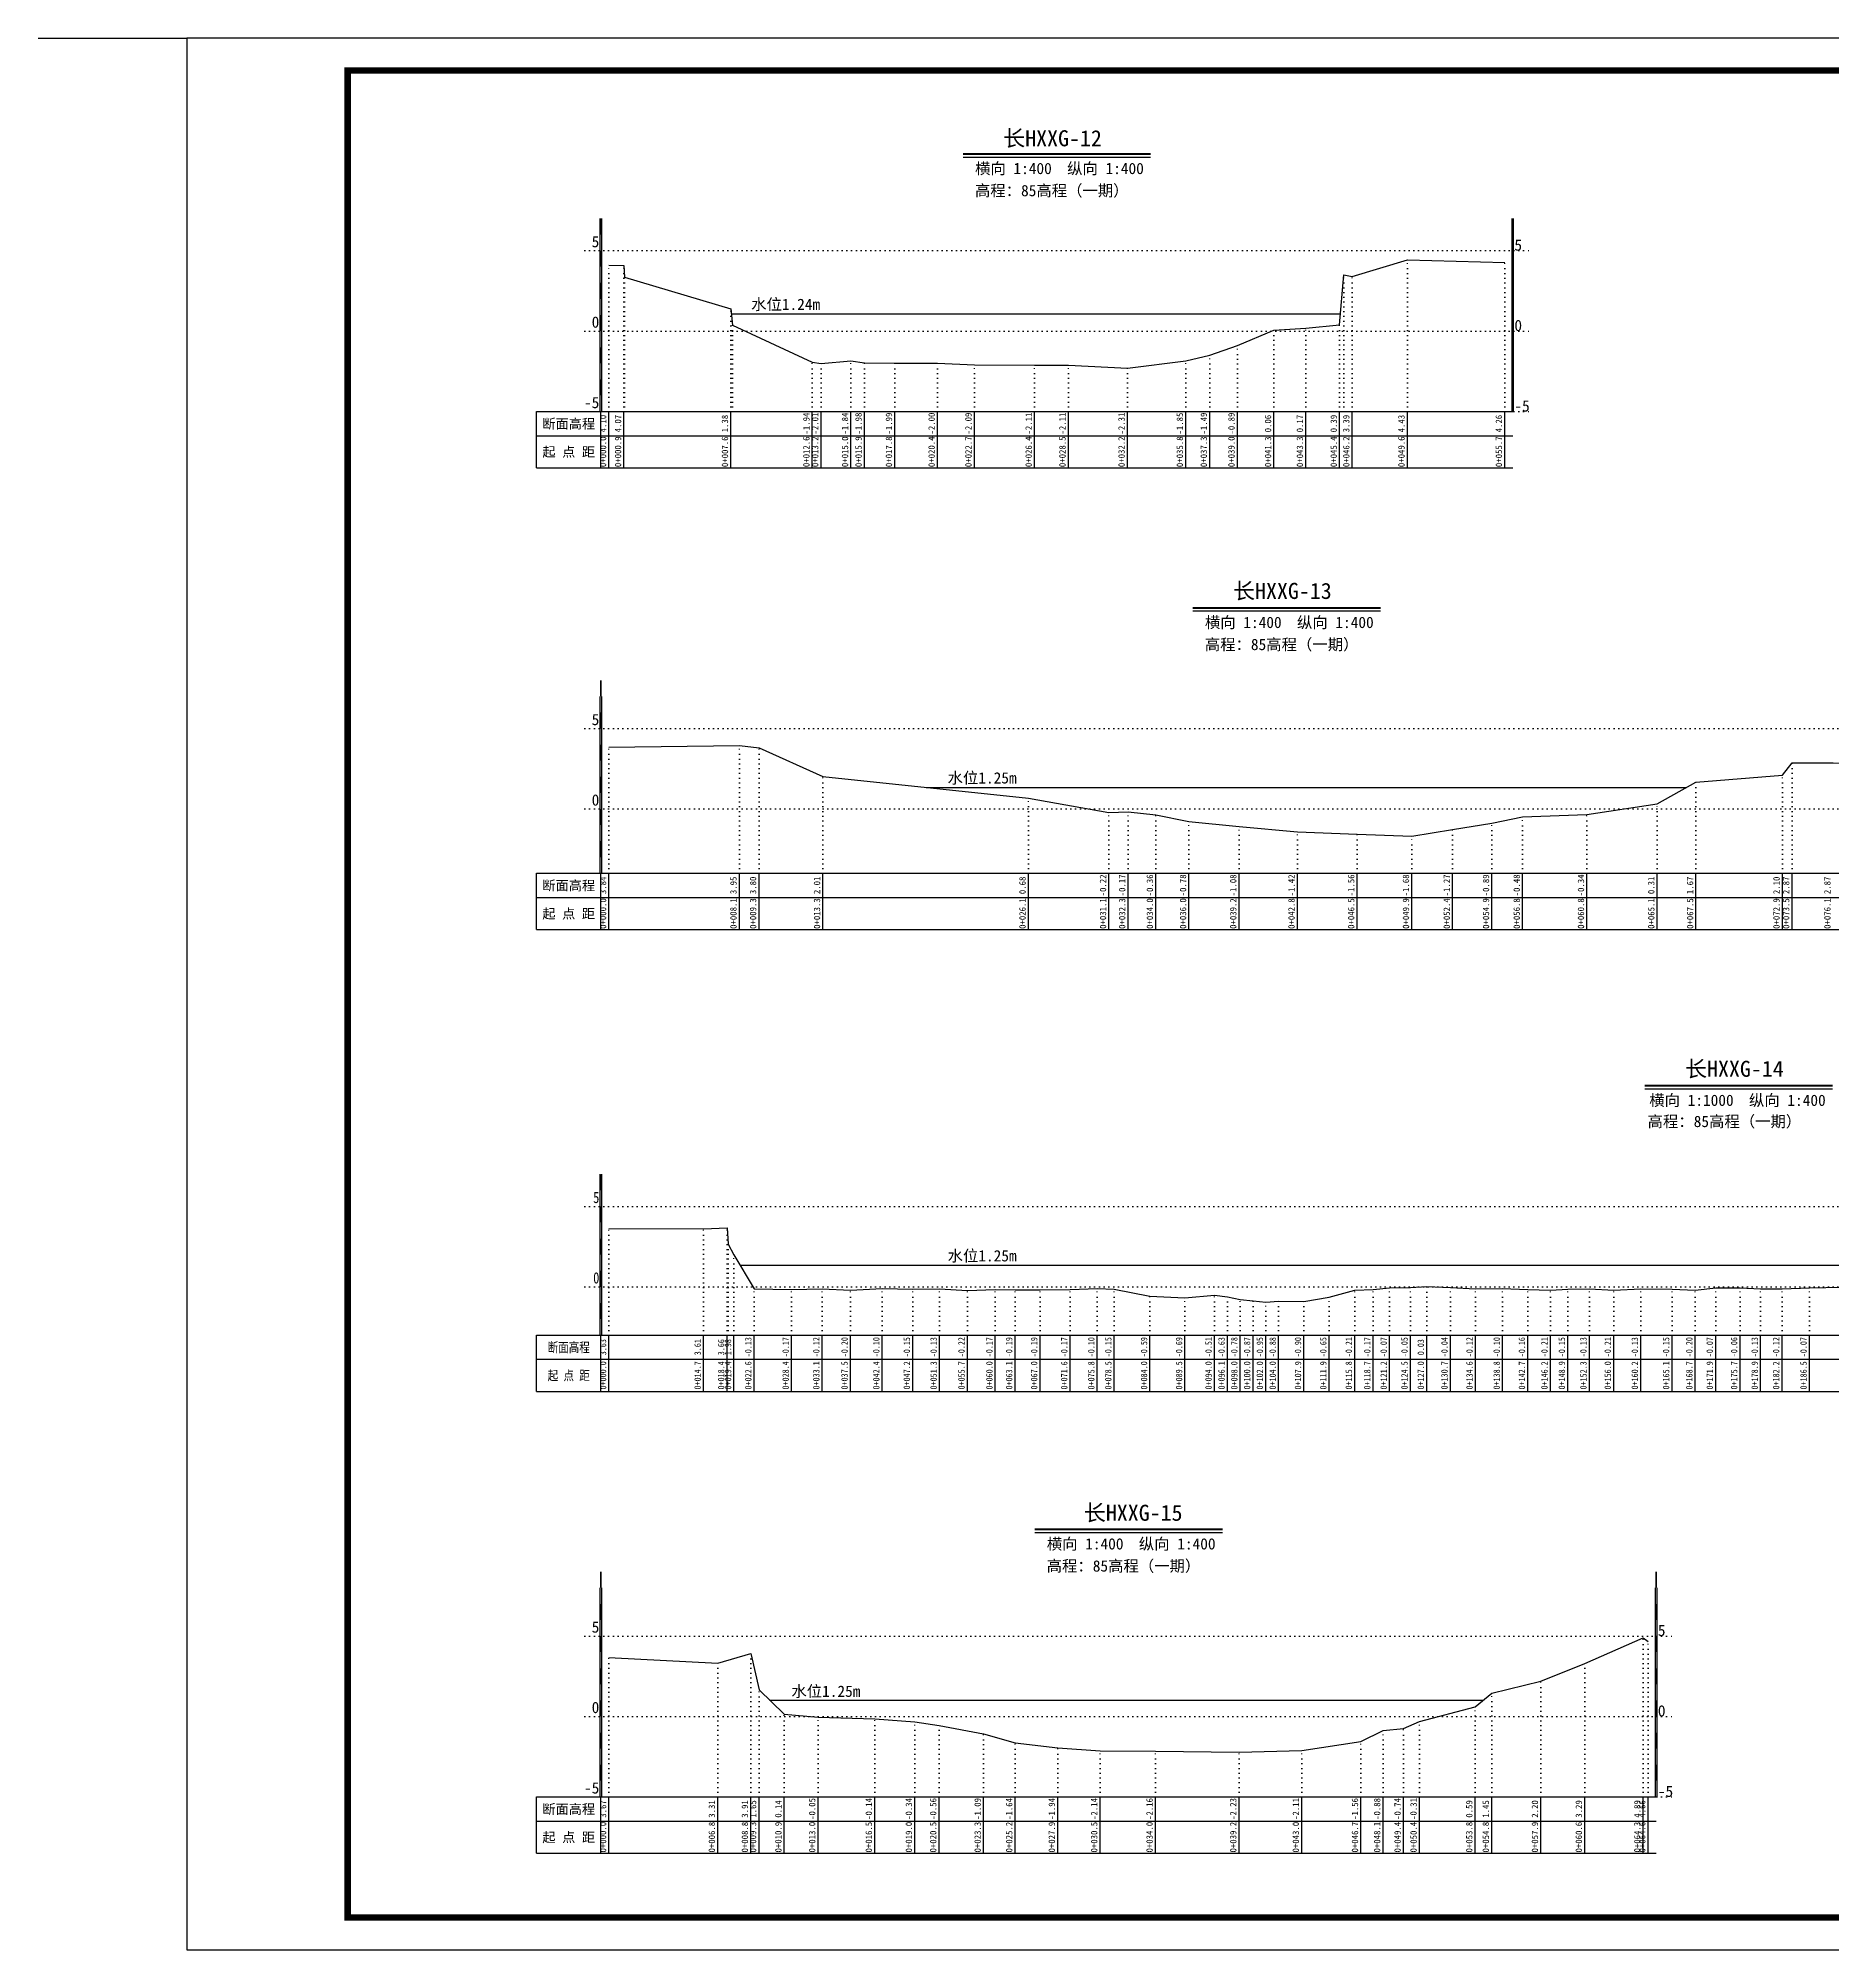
# Model space of a CAD drawing. Header units: millimetres. Extents: x 518104 to 520297, y 3371901 to 3372198.
# Drawn here: x 519410.5 to 519689.2, y 3371900.9 to 3372197.9 of the extents above; entities that cross this region are included whole.
import ezdxf
from ezdxf.enums import TextEntityAlignment as Align

# ---------------------------------------------------------------- set-up
doc = ezdxf.new("R2010")
doc.units = ezdxf.units.MM
doc.header["$LTSCALE"] = 0.4
doc.header["$MEASUREMENT"] = 0
doc.linetypes.add('X4', pattern=[1.6, 0, -1.6])
for name, color, linetype in [('DMX', 1, 'Continuous'), ('zdm1', 5, 'Continuous'), ('ZDMT5', 3, 'Continuous'), ('图框', 7, 'Continuous'), ('断面名称', 5, 'Continuous'), ('比例尺', 3, 'Continuous'), ('水位', 4, 'Continuous')]:
    doc.layers.add(name, color=color, linetype=linetype)
doc.styles.add('HDM', font='仿宋_GB2312.ttf')

msp = doc.modelspace()

# ---------------------------------------------------------------- linework, layer by layer
at = {"linetype": 'Continuous'}
msp.add_lwpolyline([(519410.48, 3372197.87), (519433.54, 3372197.87)], dxfattribs=at)
at = {"layer": 'DMX', "linetype": 'Continuous', "flags": 128}
for points in [[(519499.12, 3372162.62), (519501.44, 3372162.55), (519501.52, 3372160.77), (519518.04, 3372155.82), (519518.29, 3372153.27), (519530.69, 3372147.52), (519532.07, 3372147.35), (519536.69, 3372147.77), (519538.79, 3372147.42), (519543.52, 3372147.4), (519550.14, 3372147.37), (519555.87, 3372147.15), (519565.22, 3372147.1), (519570.47, 3372147.1), (519579.64, 3372146.6), (519588.69, 3372147.75), (519592.42, 3372148.65), (519596.72, 3372150.15), (519602.39, 3372152.52), (519607.34, 3372152.8), (519612.59, 3372153.35), (519613.27, 3372161.12), (519614.54, 3372160.85), (519623.12, 3372163.45), (519638.24, 3372163.02)], [(519499.12, 3372087.72), (519519.37, 3372088), (519522.42, 3372087.62), (519532.34, 3372083.15), (519564.27, 3372079.82), (519576.77, 3372077.57), (519579.74, 3372077.7), (519584.04, 3372077.22), (519589.19, 3372076.17), (519596.99, 3372075.42), (519606.04, 3372074.57), (519615.32, 3372074.22), (519623.82, 3372073.92), (519630.14, 3372074.95), (519636.24, 3372075.9), (519641.02, 3372076.92), (519650.99, 3372077.27), (519661.92, 3372078.9), (519667.94, 3372082.3), (519681.37, 3372083.37), (519682.87, 3372085.3), (519689.27, 3372085.3), (519709.64, 3372085.22)], [(519499.12, 3372012.95), (519513.81, 3372012.9), (519517.47, 3372013.02), (519517.64, 3372010.5), (519518.53, 3372008.82), (519521.68, 3372003.55), (519527.48, 3372003.45), (519532.24, 3372003.57), (519536.63, 3372003.37), (519541.56, 3372003.62), (519546.3, 3372003.5), (519550.46, 3372003.55), (519554.79, 3372003.32), (519559.12, 3372003.45), (519562.19, 3372003.4), (519566.08, 3372003.4), (519570.75, 3372003.45), (519574.95, 3372003.62), (519577.59, 3372003.5), (519583.14, 3372002.4), (519588.58, 3372002.15), (519593.16, 3372002.6), (519595.18, 3372002.3), (519597.16, 3372001.92), (519599.15, 3372001.7), (519601.13, 3372001.5), (519603.12, 3372001.67), (519607.05, 3372001.62), (519610.98, 3372002.25), (519614.94, 3372003.35), (519617.81, 3372003.45), (519620.36, 3372003.7), (519623.59, 3372003.75), (519626.13, 3372003.95), (519629.8, 3372003.77), (519633.69, 3372003.57), (519637.91, 3372003.62), (519641.83, 3372003.47), (519645.33, 3372003.35), (519648.03, 3372003.5), (519651.38, 3372003.55), (519655.16, 3372003.35), (519659.36, 3372003.55), (519664.22, 3372003.5), (519667.83, 3372003.37), (519671, 3372003.7), (519674.79, 3372003.72), (519677.98, 3372003.55), (519681.31, 3372003.57), (519685.57, 3372003.7), (519690.64, 3372003.82)], [(519499.12, 3371946.3), (519516.02, 3371945.4), (519521.14, 3371946.9), (519522.42, 3371941.25), (519526.34, 3371937.47), (519531.59, 3371937), (519540.39, 3371936.77), (519546.62, 3371936.27), (519550.39, 3371935.72), (519557.29, 3371934.4), (519562.19, 3371933.02), (519568.82, 3371932.27), (519575.39, 3371931.77), (519583.99, 3371931.72), (519596.99, 3371931.55), (519606.72, 3371931.85), (519615.89, 3371933.22), (519619.34, 3371934.92), (519622.52, 3371935.27), (519624.99, 3371936.35), (519633.64, 3371938.6), (519636.22, 3371940.75), (519643.84, 3371942.62), (519650.67, 3371945.35), (519659.74, 3371949.35), (519660.52, 3371948.77)]]:
    msp.add_lwpolyline(points, dxfattribs=at)
at = {"layer": 'zdm1', "linetype": 'Continuous'}
for p, q in [((519497.74, 3372139.87), (519497.74, 3372169.87)), ((519497.99, 3372139.87), (519497.99, 3372169.87)), ((519639.37, 3372139.87), (519639.37, 3372169.87)), ((519639.62, 3372139.87), (519639.62, 3372169.87)), ((519487.87, 3372139.87), (519499.12, 3372139.87)), ((519487.87, 3372131.12), (519487.87, 3372139.87)), ((519497.87, 3372131.12), (519497.87, 3372139.87)), ((519499.12, 3372139.87), (519639.49, 3372139.87)), ((519487.87, 3372136.12), (519639.49, 3372136.12)), ((519487.87, 3372131.12), (519639.49, 3372131.12)), ((519497.74, 3372068.12), (519497.74, 3372095.62)), ((519497.99, 3372068.12), (519497.99, 3372095.62)), ((519487.87, 3372068.12), (519499.12, 3372068.12)), ((519487.87, 3372059.37), (519487.87, 3372068.12)), ((519497.87, 3372059.37), (519497.87, 3372068.12)), ((519499.12, 3372068.12), (519710.89, 3372068.12)), ((519487.87, 3372064.37), (519710.89, 3372064.37)), ((519487.87, 3372059.37), (519710.89, 3372059.37)), ((519497.74, 3371996.37), (519497.74, 3372021.37)), ((519497.99, 3371996.37), (519497.99, 3372021.37)), ((519487.87, 3371996.37), (519499.12, 3371996.37)), ((519487.87, 3371987.62), (519487.87, 3371996.37)), ((519497.87, 3371987.62), (519497.87, 3371996.37)), ((519499.12, 3371996.37), (519844.21, 3371996.37)), ((519487.87, 3371992.62), (519844.14, 3371992.62)), ((519487.87, 3371987.62), (519844.29, 3371987.62)), ((519497.74, 3371924.62), (519497.74, 3371957.12)), ((519497.99, 3371924.62), (519497.99, 3371957.12)), ((519661.64, 3371924.62), (519661.64, 3371957.12)), ((519661.89, 3371924.62), (519661.89, 3371957.12)), ((519487.87, 3371924.62), (519499.12, 3371924.62)), ((519487.87, 3371915.87), (519487.87, 3371924.62)), ((519497.87, 3371915.87), (519497.87, 3371924.62)), ((519499.12, 3371924.62), (519661.77, 3371924.62)), ((519487.87, 3371920.87), (519661.77, 3371920.87)), ((519487.87, 3371915.87), (519661.77, 3371915.87))]:
    msp.add_line(p, q, dxfattribs=at)
at = {"layer": 'zdm1', "linetype": 'X4'}
for p, q in [((519495.37, 3372164.87), (519641.99, 3372164.87)), ((519495.37, 3372152.37), (519641.99, 3372152.37)), ((519495.37, 3372139.87), (519641.99, 3372139.87)), ((519495.37, 3372090.62), (519713.39, 3372090.62)), ((519495.37, 3372078.12), (519713.39, 3372078.12)), ((519495.37, 3372016.37), (519847.24, 3372016.37)), ((519495.37, 3372003.87), (519846.69, 3372003.87)), ((519495.37, 3371949.62), (519664.27, 3371949.62)), ((519495.37, 3371937.12), (519664.27, 3371937.12)), ((519495.37, 3371924.62), (519664.27, 3371924.62))]:
    msp.add_line(p, q, dxfattribs=at)
at = {"layer": 'zdm1', "linetype": 'Continuous', "flags": 128}
for points in [[(519497.87, 3372167.37, 0.25, 0.25, 0), (519497.87, 3372169.87, 0.25, 0.25, 0)], [(519639.49, 3372167.37, 0.25, 0.25, 0), (519639.49, 3372169.87, 0.25, 0.25, 0)], [(519497.87, 3372162.37, 0.25, 0.25, 0), (519497.87, 3372164.87, 0.25, 0.25, 0)], [(519639.49, 3372162.37, 0.25, 0.25, 0), (519639.49, 3372164.87, 0.25, 0.25, 0)], [(519497.87, 3372157.37, 0.25, 0.25, 0), (519497.87, 3372159.87, 0.25, 0.25, 0)], [(519639.49, 3372157.37, 0.25, 0.25, 0), (519639.49, 3372159.87, 0.25, 0.25, 0)], [(519497.87, 3372152.37, 0.25, 0.25, 0), (519497.87, 3372154.87, 0.25, 0.25, 0)], [(519639.49, 3372152.37, 0.25, 0.25, 0), (519639.49, 3372154.87, 0.25, 0.25, 0)], [(519497.87, 3372147.37, 0.25, 0.25, 0), (519497.87, 3372149.87, 0.25, 0.25, 0)], [(519639.49, 3372147.37, 0.25, 0.25, 0), (519639.49, 3372149.87, 0.25, 0.25, 0)], [(519497.87, 3372142.37, 0.25, 0.25, 0), (519497.87, 3372144.87, 0.25, 0.25, 0)], [(519639.49, 3372142.37, 0.25, 0.25, 0), (519639.49, 3372144.87, 0.25, 0.25, 0)], [(519497.87, 3372095.62, 0.25, 0.25, 0), (519497.87, 3372098.12, 0.25, 0.25, 0)], [(519497.87, 3372090.62, 0.25, 0.25, 0), (519497.87, 3372093.12, 0.25, 0.25, 0)], [(519497.87, 3372085.62, 0.25, 0.25, 0), (519497.87, 3372088.12, 0.25, 0.25, 0)], [(519497.87, 3372080.62, 0.25, 0.25, 0), (519497.87, 3372083.12, 0.25, 0.25, 0)], [(519497.87, 3372075.62, 0.25, 0.25, 0), (519497.87, 3372078.12, 0.25, 0.25, 0)], [(519497.87, 3372070.62, 0.25, 0.25, 0), (519497.87, 3372073.12, 0.25, 0.25, 0)], [(519497.87, 3372018.87, 0.25, 0.25, 0), (519497.87, 3372021.37, 0.25, 0.25, 0)], [(519497.87, 3372013.87, 0.25, 0.25, 0), (519497.87, 3372016.37, 0.25, 0.25, 0)], [(519497.87, 3372008.87, 0.25, 0.25, 0), (519497.87, 3372011.37, 0.25, 0.25, 0)], [(519497.87, 3372003.87, 0.25, 0.25, 0), (519497.87, 3372006.37, 0.25, 0.25, 0)], [(519497.87, 3371998.87, 0.25, 0.25, 0), (519497.87, 3372001.37, 0.25, 0.25, 0)], [(519497.87, 3371957.12, 0.25, 0.25, 0), (519497.87, 3371959.62, 0.25, 0.25, 0)], [(519661.77, 3371957.12, 0.25, 0.25, 0), (519661.77, 3371959.62, 0.25, 0.25, 0)], [(519497.87, 3371952.12, 0.25, 0.25, 0), (519497.87, 3371954.62, 0.25, 0.25, 0)], [(519661.77, 3371952.12, 0.25, 0.25, 0), (519661.77, 3371954.62, 0.25, 0.25, 0)], [(519497.87, 3371947.12, 0.25, 0.25, 0), (519497.87, 3371949.62, 0.25, 0.25, 0)], [(519661.77, 3371947.12, 0.25, 0.25, 0), (519661.77, 3371949.62, 0.25, 0.25, 0)], [(519497.87, 3371942.12, 0.25, 0.25, 0), (519497.87, 3371944.62, 0.25, 0.25, 0)], [(519661.77, 3371942.12, 0.25, 0.25, 0), (519661.77, 3371944.62, 0.25, 0.25, 0)], [(519497.87, 3371937.12, 0.25, 0.25, 0), (519497.87, 3371939.62, 0.25, 0.25, 0)], [(519661.77, 3371937.12, 0.25, 0.25, 0), (519661.77, 3371939.62, 0.25, 0.25, 0)], [(519497.87, 3371932.12, 0.25, 0.25, 0), (519497.87, 3371934.62, 0.25, 0.25, 0)], [(519661.77, 3371932.12, 0.25, 0.25, 0), (519661.77, 3371934.62, 0.25, 0.25, 0)], [(519497.87, 3371927.12, 0.25, 0.25, 0), (519497.87, 3371929.62, 0.25, 0.25, 0)], [(519661.77, 3371927.12, 0.25, 0.25, 0), (519661.77, 3371929.62, 0.25, 0.25, 0)]]:
    msp.add_lwpolyline(points, format="xyseb", dxfattribs=at)
at = {"layer": 'ZDMT5', "linetype": 'X4'}
for p, q in [((519499.12, 3372139.87), (519499.12, 3372162.62)), ((519501.44, 3372139.87), (519501.44, 3372162.55)), ((519623.12, 3372139.87), (519623.12, 3372163.45)), ((519638.24, 3372139.87), (519638.24, 3372163.02)), ((519501.52, 3372139.87), (519501.52, 3372160.77)), ((519613.27, 3372139.87), (519613.27, 3372161.12)), ((519614.54, 3372139.87), (519614.54, 3372160.85)), ((519518.04, 3372139.87), (519518.04, 3372155.82)), ((519518.29, 3372139.87), (519518.29, 3372153.27)), ((519612.59, 3372139.87), (519612.59, 3372153.35)), ((519596.72, 3372139.87), (519596.72, 3372150.15)), ((519602.39, 3372139.87), (519602.39, 3372152.52)), ((519607.34, 3372139.87), (519607.34, 3372152.8)), ((519530.69, 3372139.87), (519530.69, 3372147.52)), ((519532.07, 3372139.87), (519532.07, 3372147.35)), ((519536.69, 3372139.87), (519536.69, 3372147.77)), ((519538.79, 3372139.87), (519538.79, 3372147.42)), ((519543.52, 3372139.87), (519543.52, 3372147.4)), ((519550.14, 3372139.87), (519550.14, 3372147.37)), ((519555.87, 3372139.87), (519555.87, 3372147.15)), ((519565.22, 3372139.87), (519565.22, 3372147.1)), ((519570.47, 3372139.87), (519570.47, 3372147.1)), ((519588.69, 3372139.87), (519588.69, 3372147.75)), ((519592.42, 3372139.87), (519592.42, 3372148.65)), ((519579.64, 3372139.87), (519579.64, 3372146.6)), ((519499.12, 3372068.12), (519499.12, 3372087.72)), ((519519.37, 3372068.12), (519519.37, 3372088)), ((519522.42, 3372068.12), (519522.42, 3372087.62)), ((519682.87, 3372068.12), (519682.87, 3372085.3)), ((519532.34, 3372068.12), (519532.34, 3372083.15)), ((519667.94, 3372068.12), (519667.94, 3372082.3)), ((519681.37, 3372068.12), (519681.37, 3372083.37)), ((519564.27, 3372068.12), (519564.27, 3372079.82)), ((519661.92, 3372068.12), (519661.92, 3372078.9)), ((519576.77, 3372068.12), (519576.77, 3372077.57)), ((519579.74, 3372068.12), (519579.74, 3372077.7)), ((519584.04, 3372068.12), (519584.04, 3372077.22)), ((519589.19, 3372068.12), (519589.19, 3372076.17)), ((519636.24, 3372068.12), (519636.24, 3372075.9)), ((519641.02, 3372068.12), (519641.02, 3372076.92)), ((519650.99, 3372068.12), (519650.99, 3372077.27)), ((519596.99, 3372068.12), (519596.99, 3372075.42)), ((519606.04, 3372068.12), (519606.04, 3372074.57)), ((519615.32, 3372068.12), (519615.32, 3372074.22)), ((519623.82, 3372068.12), (519623.82, 3372073.92)), ((519630.14, 3372068.12), (519630.14, 3372074.95)), ((519499.12, 3371996.37), (519499.12, 3372012.95)), ((519513.81, 3371996.37), (519513.81, 3372012.9)), ((519517.47, 3371996.37), (519517.47, 3372013.02)), ((519517.64, 3371996.37), (519517.64, 3372010.5)), ((519518.53, 3371996.37), (519518.53, 3372008.82)), ((519521.68, 3371996.37), (519521.68, 3372003.55)), ((519527.48, 3371996.37), (519527.48, 3372003.45)), ((519532.24, 3371996.37), (519532.24, 3372003.57)), ((519536.63, 3371996.37), (519536.63, 3372003.37)), ((519541.56, 3371996.37), (519541.56, 3372003.62)), ((519546.3, 3371996.37), (519546.3, 3372003.5)), ((519550.46, 3371996.37), (519550.46, 3372003.55)), ((519554.79, 3371996.37), (519554.79, 3372003.32)), ((519559.12, 3371996.37), (519559.12, 3372003.45)), ((519562.19, 3371996.37), (519562.19, 3372003.4)), ((519566.08, 3371996.37), (519566.08, 3372003.4)), ((519570.75, 3371996.37), (519570.75, 3372003.45)), ((519574.95, 3371996.37), (519574.95, 3372003.62)), ((519577.59, 3371996.37), (519577.59, 3372003.5)), ((519583.14, 3371996.37), (519583.14, 3372002.4)), ((519588.58, 3371996.37), (519588.58, 3372002.15)), ((519593.16, 3371996.37), (519593.16, 3372002.6)), ((519595.18, 3371996.37), (519595.18, 3372002.3)), ((519597.16, 3371996.37), (519597.16, 3372001.92)), ((519599.15, 3371996.37), (519599.15, 3372001.7)), ((519601.13, 3371996.37), (519601.13, 3372001.5)), ((519603.12, 3371996.37), (519603.12, 3372001.67)), ((519607.05, 3371996.37), (519607.05, 3372001.62)), ((519610.98, 3371996.37), (519610.98, 3372002.25)), ((519614.94, 3371996.37), (519614.94, 3372003.35)), ((519617.81, 3371996.37), (519617.81, 3372003.45)), ((519620.36, 3371996.37), (519620.36, 3372003.7)), ((519623.59, 3371996.37), (519623.59, 3372003.75)), ((519626.13, 3371996.37), (519626.13, 3372003.95)), ((519629.8, 3371996.37), (519629.8, 3372003.77)), ((519633.69, 3371996.37), (519633.69, 3372003.57)), ((519637.91, 3371996.37), (519637.91, 3372003.62)), ((519641.83, 3371996.37), (519641.83, 3372003.47)), ((519645.33, 3371996.37), (519645.33, 3372003.35)), ((519648.03, 3371996.37), (519648.03, 3372003.5)), ((519651.38, 3371996.37), (519651.38, 3372003.55)), ((519655.16, 3371996.37), (519655.16, 3372003.35)), ((519659.36, 3371996.37), (519659.36, 3372003.55)), ((519664.22, 3371996.37), (519664.22, 3372003.5)), ((519667.83, 3371996.37), (519667.83, 3372003.37)), ((519671, 3371996.37), (519671, 3372003.7)), ((519674.79, 3371996.37), (519674.79, 3372003.72)), ((519677.98, 3371996.37), (519677.98, 3372003.55)), ((519681.31, 3371996.37), (519681.31, 3372003.57)), ((519685.57, 3371996.37), (519685.57, 3372003.7)), ((519659.74, 3371924.62), (519659.74, 3371949.35)), ((519660.52, 3371924.62), (519660.52, 3371948.77)), ((519499.12, 3371924.62), (519499.12, 3371946.3)), ((519516.02, 3371924.62), (519516.02, 3371945.4)), ((519521.14, 3371924.62), (519521.14, 3371946.9)), ((519650.67, 3371924.62), (519650.67, 3371945.35)), ((519643.84, 3371924.62), (519643.84, 3371942.62)), ((519522.42, 3371924.62), (519522.42, 3371941.25)), ((519636.22, 3371924.62), (519636.22, 3371940.75)), ((519526.34, 3371924.62), (519526.34, 3371937.47)), ((519531.59, 3371924.62), (519531.59, 3371937)), ((519540.39, 3371924.62), (519540.39, 3371936.77)), ((519546.62, 3371924.62), (519546.62, 3371936.27)), ((519624.99, 3371924.62), (519624.99, 3371936.35)), ((519633.64, 3371924.62), (519633.64, 3371938.6)), ((519550.39, 3371924.62), (519550.39, 3371935.72)), ((519557.29, 3371924.62), (519557.29, 3371934.4)), ((519615.89, 3371924.62), (519615.89, 3371933.22)), ((519619.34, 3371924.62), (519619.34, 3371934.92)), ((519622.52, 3371924.62), (519622.52, 3371935.27)), ((519562.19, 3371924.62), (519562.19, 3371933.02)), ((519568.82, 3371924.62), (519568.82, 3371932.27)), ((519575.39, 3371924.62), (519575.39, 3371931.77)), ((519583.99, 3371924.62), (519583.99, 3371931.72)), ((519596.99, 3371924.62), (519596.99, 3371931.55)), ((519606.72, 3371924.62), (519606.72, 3371931.85))]:
    msp.add_line(p, q, dxfattribs=at)
at = {"layer": 'ZDMT5', "linetype": 'Continuous'}
for p, q in [((519499.12, 3372131.12), (519499.12, 3372139.87)), ((519501.44, 3372131.12), (519501.44, 3372139.87)), ((519518.04, 3372131.12), (519518.04, 3372139.87)), ((519530.69, 3372131.12), (519530.69, 3372139.87)), ((519532.07, 3372131.12), (519532.07, 3372139.87)), ((519536.69, 3372131.12), (519536.69, 3372139.87)), ((519538.79, 3372131.12), (519538.79, 3372139.87)), ((519543.52, 3372131.12), (519543.52, 3372139.87)), ((519550.14, 3372131.12), (519550.14, 3372139.87)), ((519555.87, 3372131.12), (519555.87, 3372139.87)), ((519565.22, 3372131.12), (519565.22, 3372139.87)), ((519570.47, 3372131.12), (519570.47, 3372139.87)), ((519579.64, 3372131.12), (519579.64, 3372139.87)), ((519588.69, 3372131.12), (519588.69, 3372139.87)), ((519592.42, 3372131.12), (519592.42, 3372139.87)), ((519596.72, 3372131.12), (519596.72, 3372139.87)), ((519602.39, 3372131.12), (519602.39, 3372139.87)), ((519607.34, 3372131.12), (519607.34, 3372139.87)), ((519612.59, 3372131.12), (519612.59, 3372139.87)), ((519614.54, 3372131.12), (519614.54, 3372139.87)), ((519623.12, 3372131.12), (519623.12, 3372139.87)), ((519638.24, 3372131.12), (519638.24, 3372139.87)), ((519499.12, 3372059.37), (519499.12, 3372068.12)), ((519519.37, 3372059.37), (519519.37, 3372068.12)), ((519522.42, 3372059.37), (519522.42, 3372068.12)), ((519532.34, 3372059.37), (519532.34, 3372068.12)), ((519564.27, 3372059.37), (519564.27, 3372068.12)), ((519576.77, 3372059.37), (519576.77, 3372068.12)), ((519579.74, 3372059.37), (519579.74, 3372068.12)), ((519584.04, 3372059.37), (519584.04, 3372068.12)), ((519589.19, 3372059.37), (519589.19, 3372068.12)), ((519596.99, 3372059.37), (519596.99, 3372068.12)), ((519606.04, 3372059.37), (519606.04, 3372068.12)), ((519615.32, 3372059.37), (519615.32, 3372068.12)), ((519623.82, 3372059.37), (519623.82, 3372068.12)), ((519630.14, 3372059.37), (519630.14, 3372068.12)), ((519636.24, 3372059.37), (519636.24, 3372068.12)), ((519641.02, 3372059.37), (519641.02, 3372068.12)), ((519650.99, 3372059.37), (519650.99, 3372068.12)), ((519661.92, 3372059.37), (519661.92, 3372068.12)), ((519667.94, 3372059.37), (519667.94, 3372068.12)), ((519681.37, 3372059.37), (519681.37, 3372068.12)), ((519682.87, 3372059.37), (519682.87, 3372068.12)), ((519499.12, 3371987.62), (519499.12, 3371996.37)), ((519513.81, 3371987.62), (519513.81, 3371996.37)), ((519517.47, 3371987.62), (519517.47, 3371996.37)), ((519518.53, 3371987.62), (519518.53, 3371996.37)), ((519521.68, 3371987.62), (519521.68, 3371996.37)), ((519527.48, 3371987.62), (519527.48, 3371996.37)), ((519532.24, 3371987.62), (519532.24, 3371996.37)), ((519536.63, 3371987.62), (519536.63, 3371996.37)), ((519541.56, 3371987.62), (519541.56, 3371996.37)), ((519546.3, 3371987.62), (519546.3, 3371996.37)), ((519550.46, 3371987.62), (519550.46, 3371996.37)), ((519554.79, 3371987.62), (519554.79, 3371996.37)), ((519559.12, 3371987.62), (519559.12, 3371996.37)), ((519562.19, 3371987.62), (519562.19, 3371996.37)), ((519566.08, 3371987.62), (519566.08, 3371996.37)), ((519570.75, 3371987.62), (519570.75, 3371996.37)), ((519574.95, 3371987.62), (519574.95, 3371996.37)), ((519577.59, 3371987.62), (519577.59, 3371996.37)), ((519583.14, 3371987.62), (519583.14, 3371996.37)), ((519588.58, 3371987.62), (519588.58, 3371996.37)), ((519593.16, 3371987.62), (519593.16, 3371996.37)), ((519595.18, 3371987.62), (519595.18, 3371996.37)), ((519597.16, 3371987.62), (519597.16, 3371996.37)), ((519599.15, 3371987.62), (519599.15, 3371996.37)), ((519601.13, 3371987.62), (519601.13, 3371996.37)), ((519603.12, 3371987.62), (519603.12, 3371996.37)), ((519607.05, 3371987.62), (519607.05, 3371996.37)), ((519610.98, 3371987.62), (519610.98, 3371996.37)), ((519614.94, 3371987.62), (519614.94, 3371996.37)), ((519617.81, 3371987.62), (519617.81, 3371996.37)), ((519620.36, 3371987.62), (519620.36, 3371996.37)), ((519623.59, 3371987.62), (519623.59, 3371996.37)), ((519626.13, 3371987.62), (519626.13, 3371996.37)), ((519629.8, 3371987.62), (519629.8, 3371996.37)), ((519633.69, 3371987.62), (519633.69, 3371996.37)), ((519637.91, 3371987.62), (519637.91, 3371996.37)), ((519641.83, 3371987.62), (519641.83, 3371996.37)), ((519645.33, 3371987.62), (519645.33, 3371996.37)), ((519648.03, 3371987.62), (519648.03, 3371996.37)), ((519651.38, 3371987.62), (519651.38, 3371996.37)), ((519655.16, 3371987.62), (519655.16, 3371996.37)), ((519659.36, 3371987.62), (519659.36, 3371996.37)), ((519664.22, 3371987.62), (519664.22, 3371996.37)), ((519667.83, 3371987.62), (519667.83, 3371996.37)), ((519671, 3371987.62), (519671, 3371996.37)), ((519674.79, 3371987.62), (519674.79, 3371996.37)), ((519677.98, 3371987.62), (519677.98, 3371996.37)), ((519681.31, 3371987.62), (519681.31, 3371996.37)), ((519685.57, 3371987.62), (519685.57, 3371996.37)), ((519499.12, 3371915.87), (519499.12, 3371924.62)), ((519516.02, 3371915.87), (519516.02, 3371924.62)), ((519521.14, 3371915.87), (519521.14, 3371924.62)), ((519522.42, 3371915.87), (519522.42, 3371924.62)), ((519526.34, 3371915.87), (519526.34, 3371924.62)), ((519531.59, 3371915.87), (519531.59, 3371924.62)), ((519540.39, 3371915.87), (519540.39, 3371924.62)), ((519546.62, 3371915.87), (519546.62, 3371924.62)), ((519550.39, 3371915.87), (519550.39, 3371924.62)), ((519557.29, 3371915.87), (519557.29, 3371924.62)), ((519562.19, 3371915.87), (519562.19, 3371924.62)), ((519568.82, 3371915.87), (519568.82, 3371924.62)), ((519575.39, 3371915.87), (519575.39, 3371924.62)), ((519583.99, 3371915.87), (519583.99, 3371924.62)), ((519596.99, 3371915.87), (519596.99, 3371924.62)), ((519606.72, 3371915.87), (519606.72, 3371924.62)), ((519615.89, 3371915.87), (519615.89, 3371924.62)), ((519619.34, 3371915.87), (519619.34, 3371924.62)), ((519622.52, 3371915.87), (519622.52, 3371924.62)), ((519624.99, 3371915.87), (519624.99, 3371924.62)), ((519633.64, 3371915.87), (519633.64, 3371924.62)), ((519636.22, 3371915.87), (519636.22, 3371924.62)), ((519643.84, 3371915.87), (519643.84, 3371924.62)), ((519650.67, 3371915.87), (519650.67, 3371924.62)), ((519659.74, 3371915.87), (519659.74, 3371924.62)), ((519660.52, 3371915.87), (519660.52, 3371924.62))]:
    msp.add_line(p, q, dxfattribs=at)
at = {"layer": '图框', "flags": 128}
msp.add_lwpolyline([(519433.54, 3371900.87), (519853.54, 3371900.87), (519853.54, 3372197.87), (519433.54, 3372197.87)], close=True, dxfattribs=at)
at = {"layer": '图框', "const_width": 1, "flags": 128}
msp.add_lwpolyline([(519458.54, 3371905.87), (519848.54, 3371905.87), (519848.54, 3372192.87), (519458.54, 3372192.87)], close=True, dxfattribs=at)
at = {"layer": '比例尺', "color": 3, "linetype": 'Continuous', "lineweight": 40}
for p, q in [((519554.12, 3372179.91), (519583.24, 3372179.91)), ((519589.82, 3372109.38), (519618.94, 3372109.38)), ((519660.02, 3372035.13), (519689.14, 3372035.13)), ((519565.26, 3371966.21), (519594.38, 3371966.21))]:
    msp.add_line(p, q, dxfattribs=at)
at = {"layer": '比例尺', "color": 3, "linetype": 'Continuous'}
for p, q in [((519554.12, 3372179.41), (519583.24, 3372179.41)), ((519589.82, 3372108.88), (519618.94, 3372108.88)), ((519660.02, 3372034.63), (519689.14, 3372034.63)), ((519565.26, 3371965.71), (519594.38, 3371965.71))]:
    msp.add_line(p, q, dxfattribs=at)
at = {"layer": '水位', "color": 6, "linetype": 'Continuous', "flags": 128}
for points in [[(519518.12, 3372155.03), (519612.74, 3372155.03)], [(519548.38, 3372081.48), (519666.49, 3372081.48)], [(519519.48, 3372007.23), (519826.93, 3372007.23)], [(519524.06, 3371939.67), (519634.93, 3371939.67)]]:
    msp.add_lwpolyline(points, dxfattribs=at)

# ---------------------------------------------------------------- texts
at = {"layer": 'zdm1', "linetype": 'Continuous', "style": 'HDM'}
for s, p in [('5', (519497.62, 3372164.87)), ('0', (519497.62, 3372152.37)), ('-5', (519497.62, 3372139.87)), ('5', (519497.62, 3372090.62)), ('0', (519497.62, 3372078.12)), ('5', (519497.62, 3371949.62)), ('0', (519497.62, 3371937.12)), ('-5', (519497.62, 3371924.62))]:
    msp.add_text(s, height=1.75, dxfattribs=at).set_placement(p, align=Align.BOTTOM_RIGHT)
for s, p in [('5', (519639.74, 3372164.87)), ('0', (519639.74, 3372152.37)), ('-5', (519639.74, 3372139.87)), ('5', (519662.02, 3371949.62)), ('0', (519662.02, 3371937.12)), ('-5', (519662.02, 3371924.62))]:
    msp.add_text(s, height=1.75, dxfattribs=at).set_placement(p)
for s, p in [('断面高程', (519492.87, 3372138)), ('起 点 距', (519492.87, 3372133.62)), ('断面高程', (519492.87, 3372066.25)), ('起 点 距', (519492.87, 3372061.87)), ('断面高程', (519492.87, 3371922.75)), ('起 点 距', (519492.87, 3371918.37))]:
    msp.add_text(s, height=1.5, dxfattribs=at).set_placement(p, align=Align.MIDDLE)
at = {"layer": 'zdm1', "linetype": 'Continuous', "style": 'HDM', "width": 0.8}
for s, p in [('5', (519497.62, 3372016.37)), ('0', (519497.62, 3372003.87))]:
    msp.add_text(s, height=1.75, dxfattribs=at).set_placement(p, align=Align.BOTTOM_RIGHT)
for s, p in [('断面高程', (519492.87, 3371994.5)), ('起 点 距', (519492.87, 3371990.12))]:
    msp.add_text(s, height=1.5, dxfattribs=at).set_placement(p, align=Align.MIDDLE)
at = {"layer": 'ZDMT5', "linetype": 'Continuous', "style": 'HDM'}
for s, p in [('4.10', (519498.99, 3372138)), ('4.07', (519501.32, 3372138)), ('1.38', (519517.92, 3372138)), ('-1.94', (519530.57, 3372138)), ('-2.01', (519531.94, 3372138)), ('-1.84', (519536.57, 3372138)), ('-1.98', (519538.67, 3372138)), ('-1.99', (519543.39, 3372138)), ('-2.00', (519550.02, 3372138)), ('-2.09', (519555.74, 3372138)), ('-2.11', (519565.09, 3372138)), ('-2.11', (519570.34, 3372138)), ('-2.31', (519579.52, 3372138)), ('-1.85', (519588.57, 3372138)), ('-1.49', (519592.29, 3372138)), ('-0.89', (519596.59, 3372138)), ('0.06', (519602.27, 3372138)), ('0.17', (519607.22, 3372138)), ('0.39', (519612.47, 3372138)), ('3.39', (519614.42, 3372138)), ('4.43', (519622.99, 3372138)), ('4.26', (519638.12, 3372138)), ('0+000.0', (519498.99, 3372133.62)), ('0+000.9', (519501.32, 3372133.62)), ('0+007.6', (519517.92, 3372133.62)), ('0+012.6', (519530.57, 3372133.62)), ('0+013.2', (519531.94, 3372133.62)), ('0+015.0', (519536.57, 3372133.62)), ('0+015.9', (519538.67, 3372133.62)), ('0+017.8', (519543.39, 3372133.62)), ('0+020.4', (519550.02, 3372133.62)), ('0+022.7', (519555.74, 3372133.62)), ('0+026.4', (519565.09, 3372133.62)), ('0+028.5', (519570.34, 3372133.62)), ('0+032.2', (519579.52, 3372133.62)), ('0+035.8', (519588.57, 3372133.62)), ('0+037.3', (519592.29, 3372133.62)), ('0+039.0', (519596.59, 3372133.62)), ('0+041.3', (519602.27, 3372133.62)), ('0+043.3', (519607.22, 3372133.62)), ('0+045.4', (519612.47, 3372133.62)), ('0+046.2', (519614.42, 3372133.62)), ('0+049.6', (519622.99, 3372133.62)), ('0+055.7', (519638.12, 3372133.62)), ('3.84', (519498.99, 3372066.25)), ('3.95', (519519.24, 3372066.25)), ('3.80', (519522.29, 3372066.25)), ('2.01', (519532.22, 3372066.25)), ('0.68', (519564.14, 3372066.25)), ('-0.22', (519576.64, 3372066.25)), ('-0.17', (519579.62, 3372066.25)), ('-0.36', (519583.92, 3372066.25)), ('-0.78', (519589.07, 3372066.25)), ('-1.08', (519596.87, 3372066.25)), ('-1.42', (519605.92, 3372066.25)), ('-1.56', (519615.19, 3372066.25)), ('-1.68', (519623.69, 3372066.25)), ('-1.27', (519630.02, 3372066.25)), ('-0.89', (519636.12, 3372066.25)), ('-0.48', (519640.89, 3372066.25)), ('-0.34', (519650.87, 3372066.25)), ('0.31', (519661.79, 3372066.25)), ('1.67', (519667.82, 3372066.25)), ('2.10', (519681.24, 3372066.25)), ('2.87', (519682.74, 3372066.25)), ('2.87', (519689.14, 3372066.25)), ('0+000.0', (519498.99, 3372061.87)), ('0+008.1', (519519.24, 3372061.87)), ('0+009.3', (519522.29, 3372061.87)), ('0+013.3', (519532.22, 3372061.87)), ('0+026.1', (519564.14, 3372061.87)), ('0+031.1', (519576.64, 3372061.87)), ('0+032.3', (519579.62, 3372061.87)), ('0+034.0', (519583.92, 3372061.87)), ('0+036.0', (519589.07, 3372061.87)), ('0+039.2', (519596.87, 3372061.87)), ('0+042.8', (519605.92, 3372061.87)), ('0+046.5', (519615.19, 3372061.87)), ('0+049.9', (519623.69, 3372061.87)), ('0+052.4', (519630.02, 3372061.87)), ('0+054.9', (519636.12, 3372061.87)), ('0+056.8', (519640.89, 3372061.87)), ('0+060.8', (519650.87, 3372061.87)), ('0+065.1', (519661.79, 3372061.87)), ('0+067.5', (519667.82, 3372061.87)), ('0+072.9', (519681.24, 3372061.87)), ('0+073.5', (519682.74, 3372061.87)), ('0+076.1', (519689.14, 3372061.87)), ('-0.05', (519531.47, 3371922.75)), ('-0.14', (519540.27, 3371922.75)), ('-0.34', (519546.49, 3371922.75)), ('-0.56', (519550.27, 3371922.75)), ('-1.09', (519557.17, 3371922.75)), ('-1.64', (519562.07, 3371922.75)), ('-1.94', (519568.69, 3371922.75)), ('-2.14', (519575.27, 3371922.75)), ('-2.16', (519583.87, 3371922.75)), ('-2.23', (519596.87, 3371922.75)), ('-2.11', (519606.59, 3371922.75)), ('-1.56', (519615.77, 3371922.75)), ('-0.88', (519619.22, 3371922.75)), ('-0.74', (519622.39, 3371922.75)), ('-0.31', (519624.87, 3371922.75)), ('3.67', (519498.99, 3371922.75)), ('3.31', (519515.89, 3371922.75)), ('3.91', (519521.02, 3371922.75)), ('1.65', (519522.29, 3371922.75)), ('0.14', (519526.22, 3371922.75)), ('0.59', (519633.52, 3371922.75)), ('1.45', (519636.09, 3371922.75)), ('2.20', (519643.72, 3371922.75)), ('3.29', (519650.54, 3371922.75)), ('4.89', (519659.62, 3371922.75)), ('4.66', (519660.39, 3371922.75)), ('0+000.0', (519498.99, 3371918.37)), ('0+006.8', (519515.89, 3371918.37)), ('0+008.8', (519521.02, 3371918.37)), ('0+009.3', (519522.29, 3371918.37)), ('0+010.9', (519526.22, 3371918.37)), ('0+013.0', (519531.47, 3371918.37)), ('0+016.5', (519540.27, 3371918.37)), ('0+019.0', (519546.49, 3371918.37)), ('0+020.5', (519550.27, 3371918.37)), ('0+023.3', (519557.17, 3371918.37)), ('0+025.2', (519562.07, 3371918.37)), ('0+027.9', (519568.69, 3371918.37)), ('0+030.5', (519575.27, 3371918.37)), ('0+034.0', (519583.87, 3371918.37)), ('0+039.2', (519596.87, 3371918.37)), ('0+043.0', (519606.59, 3371918.37)), ('0+046.7', (519615.77, 3371918.37)), ('0+048.1', (519619.22, 3371918.37)), ('0+049.4', (519622.39, 3371918.37)), ('0+050.4', (519624.87, 3371918.37)), ('0+053.8', (519633.52, 3371918.37)), ('0+054.8', (519636.09, 3371918.37)), ('0+057.9', (519643.72, 3371918.37)), ('0+060.6', (519650.54, 3371918.37)), ('0+064.3', (519659.62, 3371918.37)), ('0+064.6', (519660.39, 3371918.37))]:
    msp.add_text(s, height=1, rotation=90, dxfattribs=at).set_placement(p, align=Align.BOTTOM_CENTER)
at = {"layer": 'ZDMT5', "linetype": 'Continuous', "style": 'HDM', "width": 0.8}
for s, p in [('3.63', (519498.99, 3371994.5)), ('3.61', (519513.68, 3371994.5)), ('3.66', (519517.34, 3371994.5)), ('1.98', (519518.4, 3371994.5)), ('-0.13', (519521.55, 3371994.5)), ('-0.17', (519527.35, 3371994.5)), ('-0.12', (519532.11, 3371994.5)), ('-0.20', (519536.5, 3371994.5)), ('-0.10', (519541.43, 3371994.5)), ('-0.15', (519546.17, 3371994.5)), ('-0.13', (519550.33, 3371994.5)), ('-0.22', (519554.66, 3371994.5)), ('-0.17', (519558.99, 3371994.5)), ('-0.19', (519562.06, 3371994.5)), ('-0.19', (519565.95, 3371994.5)), ('-0.17', (519570.62, 3371994.5)), ('-0.10', (519574.82, 3371994.5)), ('-0.15', (519577.46, 3371994.5)), ('-0.59', (519583.01, 3371994.5)), ('-0.69', (519588.45, 3371994.5)), ('-0.51', (519593.03, 3371994.5)), ('-0.63', (519595.05, 3371994.5)), ('-0.78', (519597.03, 3371994.5)), ('-0.87', (519599.02, 3371994.5)), ('-0.95', (519601, 3371994.5)), ('-0.88', (519602.99, 3371994.5)), ('-0.90', (519606.92, 3371994.5)), ('-0.65', (519610.85, 3371994.5)), ('-0.21', (519614.81, 3371994.5)), ('-0.17', (519617.68, 3371994.5)), ('-0.07', (519620.23, 3371994.5)), ('-0.05', (519623.46, 3371994.5)), ('0.03', (519626, 3371994.5)), ('-0.04', (519629.67, 3371994.5)), ('-0.12', (519633.56, 3371994.5)), ('-0.10', (519637.78, 3371994.5)), ('-0.16', (519641.7, 3371994.5)), ('-0.21', (519645.2, 3371994.5)), ('-0.15', (519647.9, 3371994.5)), ('-0.13', (519651.25, 3371994.5)), ('-0.21', (519655.03, 3371994.5)), ('-0.13', (519659.23, 3371994.5)), ('-0.15', (519664.09, 3371994.5)), ('-0.20', (519667.7, 3371994.5)), ('-0.07', (519670.87, 3371994.5)), ('-0.06', (519674.66, 3371994.5)), ('-0.13', (519677.85, 3371994.5)), ('-0.12', (519681.18, 3371994.5)), ('-0.07', (519685.44, 3371994.5)), ('0+000.0', (519498.99, 3371990.12)), ('0+014.7', (519513.68, 3371990.12)), ('0+018.4', (519517.34, 3371990.12)), ('0+019.4', (519518.4, 3371990.12)), ('0+022.6', (519521.55, 3371990.12)), ('0+028.4', (519527.35, 3371990.12)), ('0+033.1', (519532.11, 3371990.12)), ('0+037.5', (519536.5, 3371990.12)), ('0+042.4', (519541.43, 3371990.12)), ('0+047.2', (519546.17, 3371990.12)), ('0+051.3', (519550.33, 3371990.12)), ('0+055.7', (519554.66, 3371990.12)), ('0+060.0', (519558.99, 3371990.12)), ('0+063.1', (519562.06, 3371990.12)), ('0+067.0', (519565.95, 3371990.12)), ('0+071.6', (519570.62, 3371990.12)), ('0+075.8', (519574.82, 3371990.12)), ('0+078.5', (519577.46, 3371990.12)), ('0+084.0', (519583.01, 3371990.12)), ('0+089.5', (519588.45, 3371990.12)), ('0+094.0', (519593.03, 3371990.12)), ('0+096.1', (519595.05, 3371990.12)), ('0+098.0', (519597.03, 3371990.12)), ('0+100.0', (519599.02, 3371990.12)), ('0+102.0', (519601, 3371990.12)), ('0+104.0', (519602.99, 3371990.12)), ('0+107.9', (519606.92, 3371990.12)), ('0+111.9', (519610.85, 3371990.12)), ('0+115.8', (519614.81, 3371990.12)), ('0+118.7', (519617.68, 3371990.12)), ('0+121.2', (519620.23, 3371990.12)), ('0+124.5', (519623.46, 3371990.12)), ('0+127.0', (519626, 3371990.12)), ('0+130.7', (519629.67, 3371990.12)), ('0+134.6', (519633.56, 3371990.12)), ('0+138.8', (519637.78, 3371990.12)), ('0+142.7', (519641.7, 3371990.12)), ('0+146.2', (519645.2, 3371990.12)), ('0+148.9', (519647.9, 3371990.12)), ('0+152.3', (519651.25, 3371990.12)), ('0+156.0', (519655.03, 3371990.12)), ('0+160.2', (519659.23, 3371990.12)), ('0+165.1', (519664.09, 3371990.12)), ('0+168.7', (519667.7, 3371990.12)), ('0+171.9', (519670.87, 3371990.12)), ('0+175.7', (519674.66, 3371990.12)), ('0+178.9', (519677.85, 3371990.12)), ('0+182.2', (519681.18, 3371990.12)), ('0+186.5', (519685.44, 3371990.12))]:
    msp.add_text(s, height=1, rotation=90, dxfattribs=at).set_placement(p, align=Align.BOTTOM_CENTER)
at = {"layer": '断面名称', "color": 5, "linetype": 'Continuous', "style": 'HDM'}
for s, p in [('长HXXG-12', (519568.01, 3372182.38)), ('长HXXG-13', (519603.71, 3372112.05)), ('长HXXG-14', (519673.91, 3372037.8))]:
    msp.add_text(s, height=2.5, dxfattribs=at).set_placement(p, align=Align.MIDDLE)
msp.add_text('长HXXG-15', height=2.5, dxfattribs=at).set_placement((519572.88, 3371967.52))
at = {"layer": '比例尺', "color": 3, "linetype": 'Continuous', "style": 'HDM'}
for s, p in [('横向 1:400  纵向 1:400', (519582.19, 3372176.24)), ('高程：85高程（一期）', (519579.82, 3372172.8)), ('横向 1:400  纵向 1:400', (519617.89, 3372105.71)), ('高程：85高程（一期）', (519615.52, 3372102.28)), ('横向 1:1000  纵向 1:400', (519688.09, 3372031.46)), ('高程：85高程（一期）', (519684.29, 3372028.17)), ('横向 1:400  纵向 1:400', (519593.33, 3371962.54)), ('高程：85高程（一期）', (519590.96, 3371959.11))]:
    msp.add_text(s, height=1.75, dxfattribs=at).set_placement(p, align=Align.BOTTOM_RIGHT)
at = {"layer": '水位', "color": 6, "linetype": 'Continuous', "style": 'HDM'}
for s, p in [('水位1.24m', (519526.56, 3372156.57)), ('水位1.25m', (519557.07, 3372082.99)), ('水位1.25m', (519557.07, 3372008.74)), ('水位1.25m', (519532.81, 3371941.08))]:
    msp.add_text(s, height=1.75, dxfattribs=at).set_placement(p, align=Align.MIDDLE)

doc.saveas('drawing.dxf')
